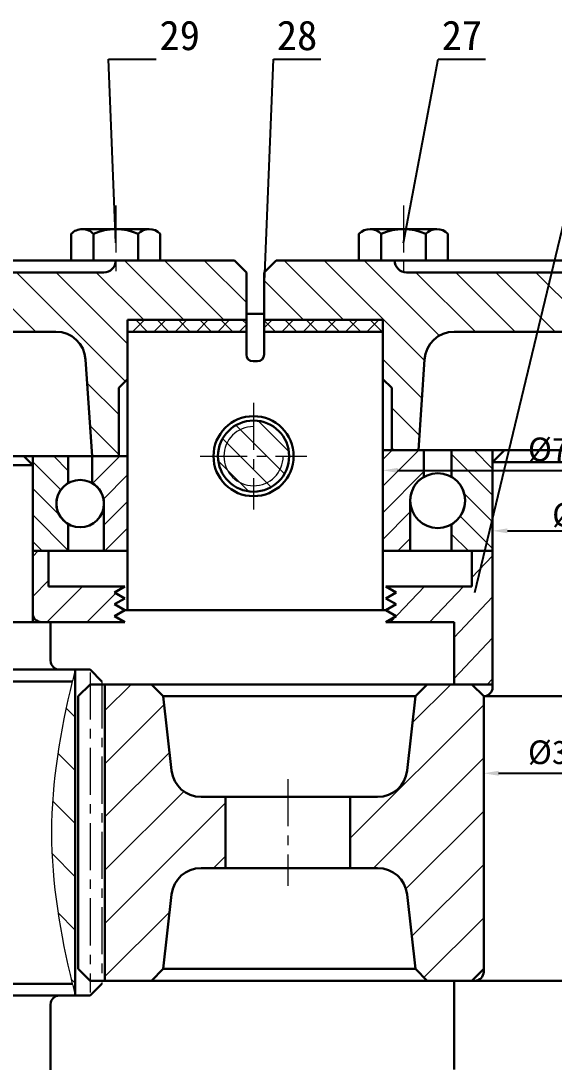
# Model space of a CAD drawing. Header units: millimetres. Extents: x 0 to 1189, y 0 to 841.
# Drawn here: x 231.4 to 321.2, y 249.1 to 424.8 of the extents above; entities that cross this region are included whole.
import ezdxf
from ezdxf import colors
from ezdxf.entities.mleader import LeaderData, LeaderLine
from ezdxf.enums import TextEntityAlignment as Align
from ezdxf.math import Vec2, Vec3

# ---------------------------------------------------------------- set-up
doc = ezdxf.new("R2010")
doc.units = ezdxf.units.MM
doc.header["$LTSCALE"] = 0.25
doc.linetypes.add('CENTER', pattern=[50.800000000000004, 31.75, -6.35, 6.35, -6.35])
for name, color, linetype, lineweight in [('中心线', 7, 'CENTER', 15), ('剖面线', 5, 'Continuous', 15), ('尺寸', 3, 'Continuous', 15), ('文字', 7, 'Continuous', 15), ('标注', 7, 'Continuous', 15), ('粗实线', 7, 'Continuous', 30), ('细实线', 7, 'Continuous', 15)]:
    doc.layers.add(name, color=color, linetype=linetype, lineweight=lineweight)
doc.styles.add('Songti', font='')
doc.styles.get("Standard").update_dxf_attribs({"font": ''})
doc.styles.get('Songti').set_extended_font_data('SimSun')
doc.styles.get('Standard').set_extended_font_data('SimSun')
doc.dimstyles.new('Songti', dxfattribs={"dimtxt": 4, "dimasz": 2.5, "dimexe": 1.25, "dimexo": 0.625, "dimtad": 1, "dimdec": 0, "dimdsep": 46, "dimtxsty": 'Songti', "dimcen": 2.5, "dimadec": 0, "dimazin": 0, "dimtfac": 1, "dimtdec": 3, "dimtmove": 0, "dimatfit": 3, "dimfxl": 1, "dimarcsym": 0})
pattern_1 = [(45, (0, 0), (-2.245064030267288, 2.245064030267288), [])]
pattern_2 = [(135, (0, 0), (-2.245064030267288, -2.245064030267288), [])]
pattern_3 = [(135, (0, 0), (-3.367596045400933, -3.367596045400932), [])]
pattern_4 = [(45, (0, 0), (-1.79605122421383, 1.796051224213831), []), (135, (0, 0), (-1.796051224213831, -1.79605122421383), [])]
pattern_5 = [(45, (0, 0), (-4.490128060534576, 4.490128060534577), [])]

# ---------------------------------------------------------------- blocks, each defined once
blk = doc.blocks.new('*D946')
at = {"layer": 'Defpoints', "color": 0, "transparency": 16777216}
for p in [(310.861223973588, 338.706666666667), (345.861223973588, 338.706666666667), (345.861223973588, 338.706666666667)]:
    blk.add_point(p, dxfattribs=at)
at = {"layer": '尺寸', "color": 0, "lineweight": -2, "transparency": 16777216}
for p, q in [((310.861223973588, 339.331666666667), (310.861223973588, 339.956666666667)), ((345.861223973588, 339.331666666667), (345.861223973588, 339.956666666667)), ((313.361223973588, 338.706666666667), (343.361223973588, 338.706666666667))]:
    blk.add_line(p, q, dxfattribs=at)
at = {"layer": '尺寸', "color": 0, "transparency": 16777216}
for points in [[(313.361223973588, 339.1233333333337), (313.361223973588, 338.2900000000003), (310.861223973588, 338.706666666667)], [(343.361223973588, 339.1233333333337), (343.361223973588, 338.2900000000003), (345.861223973588, 338.706666666667)]]:
    blk.add_solid(points, dxfattribs=at)
at = {"layer": '尺寸', "color": 0, "transparency": 16777216, "insert": (328.361223973588, 341.331666666667), "char_height": 4, "attachment_point": 5, "style": 'Songti'}
blk.add_mtext('%%c35k6', dxfattribs=at)
blk = doc.blocks.new('*D947')
at = {"layer": 'Defpoints', "color": 0, "transparency": 16777216}
for p in [(292.361223973588, 348.906666666667), (364.361223973588, 348.906666666667), (364.361223973588, 348.906666666667)]:
    blk.add_point(p, dxfattribs=at)
at = {"layer": '尺寸', "color": 0, "lineweight": -2, "transparency": 16777216}
for p, q in [((292.361223973588, 349.531666666667), (292.361223973588, 350.156666666667)), ((364.361223973588, 349.531666666667), (364.361223973588, 350.156666666667)), ((294.861223973588, 348.906666666667), (361.861223973588, 348.906666666667))]:
    blk.add_line(p, q, dxfattribs=at)
at = {"layer": '尺寸', "color": 0, "transparency": 16777216}
for points in [[(294.861223973588, 349.3233333333337), (294.861223973588, 348.4900000000003), (292.361223973588, 348.906666666667)], [(361.861223973588, 349.3233333333337), (361.861223973588, 348.4900000000003), (364.361223973588, 348.906666666667)]]:
    blk.add_solid(points, dxfattribs=at)
at = {"layer": '尺寸', "color": 0, "transparency": 16777216, "insert": (328.361223973588, 351.9674208566111), "char_height": 4, "attachment_point": 5, "style": 'Songti'}
blk.add_mtext('%%c72H7/k6', dxfattribs=at)
blk = doc.blocks.new('*D956')
at = {"layer": 'Defpoints', "color": 0, "transparency": 16777216}
for p in [(309.361223973588, 297.806666666667), (347.361223973588, 297.806666666667), (347.361223973588, 297.806666666667)]:
    blk.add_point(p, dxfattribs=at)
at = {"layer": '尺寸', "color": 0, "lineweight": -2, "transparency": 16777216}
for p, q in [((309.361223973588, 298.431666666667), (309.361223973588, 299.056666666667)), ((347.361223973588, 298.431666666667), (347.361223973588, 299.056666666667)), ((311.861223973588, 297.806666666667), (344.861223973588, 297.806666666667))]:
    blk.add_line(p, q, dxfattribs=at)
at = {"layer": '尺寸', "color": 0, "transparency": 16777216}
for points in [[(311.861223973588, 298.2233333333337), (311.861223973588, 297.3900000000003), (309.361223973588, 297.806666666667)], [(344.861223973588, 298.2233333333337), (344.861223973588, 297.3900000000003), (347.361223973588, 297.806666666667)]]:
    blk.add_solid(points, dxfattribs=at)
at = {"layer": '尺寸', "color": 0, "transparency": 16777216, "insert": (328.361223973588, 300.8674208566111), "char_height": 4, "attachment_point": 5, "style": 'Songti'}
blk.add_mtext('%%c38H7/r6', dxfattribs=at)
blk = doc.blocks.new('_None')

msp = doc.modelspace()

# ---------------------------------------------------------------- hatches: boundary and pattern name
at = {"layer": '剖面线'}
h = msp.add_hatch(dxfattribs=at)
h.set_pattern_fill('ANSI31', color=256, scale=1.5, angle=90, style=0)
h.set_pattern_definition(pattern_3)
edge = h.paths.add_edge_path(flags=16)
edge.add_arc((237.28345851413, 367.306666666667), 4.999999999999966, 3.814074834292023, 90)
edge.add_line((237.28345851413, 372.306666666667), (210.361223973588, 372.306666666667))
edge.add_line((210.361223973588, 372.306666666667), (210.361223973588, 382.306666666667))
edge.add_line((210.361223973588, 382.306666666667), (218.361223973588, 382.306666666667))
edge.add_line((218.361223973588, 382.306666666667), (245.361223973588, 382.306666666667))
edge.add_arc((245.361223973588, 384.306666666667), 2, 270, 360)
edge.add_line((247.361223973588, 384.306666666667), (254.861223973588, 384.306666666667))
edge.add_line((254.861223973588, 384.306666666667), (263.861223973588, 384.306666666667))
edge.add_line((263.861223973588, 384.306666666667), (267.361223973588, 384.306666666667))
edge.add_line((267.361223973588, 384.306666666667), (269.361223973588, 382.306666666667))
edge.add_line((269.361223973588, 382.306666666667), (269.361223973588, 374.306666666667))
edge.add_line((269.361223973588, 374.306666666667), (263.861223973588, 374.306666666667))
edge.add_line((263.861223973588, 374.306666666667), (254.861223973588, 374.306666666667))
edge.add_line((254.861223973588, 374.306666666667), (249.361223973588, 374.306666666667))
edge.add_line((249.361223973588, 374.306666666667), (249.361223973588, 372.306666666667))
edge.add_line((249.361223973588, 372.306666666667), (249.361223973588, 364.306666666667))
edge.add_line((249.361223973588, 364.306666666667), (247.861223973588, 362.806666666667))
edge.add_line((247.861223973588, 362.806666666667), (247.861223973588, 351.306666666667))
edge.add_line((247.861223973588, 351.306666666667), (243.361223973588, 351.306666666667))
edge.add_line((243.361223973588, 351.306666666667), (242.272384303413, 367.639261719286))
h = msp.add_hatch(dxfattribs=at)
h.set_pattern_fill('ANSI31', color=256, scale=1.5, angle=90, style=0)
h.set_pattern_definition(pattern_3)
edge = h.paths.add_edge_path(flags=16)
edge.add_arc((304.372322766379, 367.306666666667), 5, 90, 176.1859251657079)
edge.add_line((299.383396977096, 367.639261719286), (298.361223973588, 352.306666666667))
edge.add_line((298.361223973588, 352.306666666667), (293.861223973588, 352.306666666667))
edge.add_line((293.861223973588, 352.306666666667), (293.861223973588, 362.806666666667))
edge.add_line((293.861223973588, 362.806666666667), (292.361223973588, 364.306666666667))
edge.add_line((292.361223973588, 364.306666666667), (292.361223973588, 372.306666666667))
edge.add_line((292.361223973588, 372.306666666667), (292.361223973588, 374.306666666667))
edge.add_line((292.361223973588, 374.306666666667), (286.861223973588, 374.306666666667))
edge.add_line((286.861223973588, 374.306666666667), (277.861223973588, 374.306666666667))
edge.add_line((277.861223973588, 374.306666666667), (272.361223973588, 374.306666666667))
edge.add_line((272.361223973588, 374.306666666667), (272.361223973588, 382.306666666667))
edge.add_line((272.361223973588, 382.306666666667), (274.361223973588, 384.306666666667))
edge.add_line((274.361223973588, 384.306666666667), (277.861223973588, 384.306666666667))
edge.add_line((277.861223973588, 384.306666666667), (286.861223973588, 384.306666666667))
edge.add_line((286.861223973588, 384.306666666667), (294.361223973588, 384.306666666667))
edge.add_arc((296.361223973588, 384.306666666667), 2, 180, 270)
edge.add_line((296.361223973588, 382.306666666667), (328.361223973588, 382.306666666667))
edge.add_line((328.361223973588, 382.306666666667), (360.361223973588, 382.306666666667))
edge.add_arc((360.361223973588, 384.306666666667), 2, 270, 360)
edge.add_line((362.361223973588, 384.306666666667), (369.861223973588, 384.306666666667))
edge.add_line((369.861223973588, 384.306666666667), (378.861223973588, 384.306666666667))
edge.add_line((378.861223973588, 384.306666666667), (382.361223973588, 384.306666666667))
edge.add_line((382.361223973588, 384.306666666667), (384.361223973588, 382.306666666667))
edge.add_line((384.361223973588, 382.306666666667), (384.361223973588, 374.306666666667))
edge.add_line((384.361223973588, 374.306666666667), (378.861223973588, 374.306666666667))
edge.add_line((378.861223973588, 374.306666666667), (369.861223973588, 374.306666666667))
edge.add_line((369.861223973588, 374.306666666667), (364.361223973588, 374.306666666667))
edge.add_line((364.361223973588, 374.306666666667), (364.361223973588, 372.306666666667))
edge.add_line((364.361223973588, 372.306666666667), (364.361223973588, 364.306666666667))
edge.add_line((364.361223973588, 364.306666666667), (362.861223973588, 362.806666666667))
edge.add_line((362.861223973588, 362.806666666667), (362.861223973588, 352.306666666667))
edge.add_line((362.861223973588, 352.306666666667), (358.361223973588, 352.306666666667))
edge.add_line((358.361223973588, 352.306666666667), (357.33905097008, 367.639261719286))
edge.add_arc((352.350125180797, 367.306666666667), 4.999999999999938, 3.814074834292044, 90)
edge.add_line((352.350125180797, 372.306666666667), (328.361223973588, 372.306666666667))
edge.add_line((328.361223973588, 372.306666666667), (304.372322766379, 372.306666666667))
h = msp.add_hatch(dxfattribs=at)
h.set_pattern_fill('ANSI37', color=256, scale=0.8, style=0)
h.set_pattern_definition(pattern_4)
h.paths.add_polyline_path([(269.361223973588, 374.306666666667), (269.361223973588, 372.306666666667), (249.361223973588, 372.306666666667), (249.361223973588, 374.306666666667)], flags=16)
h = msp.add_hatch(dxfattribs=at)
h.set_pattern_fill('ANSI37', color=256, scale=0.8, style=0)
h.set_pattern_definition(pattern_4)
h.paths.add_polyline_path([(272.361223973588, 374.306666666667), (272.361223973588, 372.306666666667), (292.361223973588, 372.306666666667), (292.361223973588, 374.306666666667)], flags=16)
h = msp.add_hatch(dxfattribs=at)
h.set_pattern_fill('ANSI31', color=256, angle=90, style=0)
h.set_pattern_definition(pattern_2)
edge = h.paths.add_edge_path(flags=16)
edge.add_arc((270.579447327341, 351.306666666667), 6, 0, 360)
h = msp.add_hatch(dxfattribs=at)
h.set_pattern_fill('ANSI31', color=256, style=0)
h.set_pattern_definition(pattern_1)
edge = h.paths.add_edge_path(flags=16)
edge.add_line((292.361223973588, 343.806666666667), (292.361223973588, 335.306666666667))
edge.add_line((292.361223973588, 335.306666666667), (296.986223973588, 335.306666666667))
edge.add_line((296.986223973588, 335.306666666667), (296.986223973588, 343.806666666667))
edge.add_arc((301.611223973588, 343.806666666667), 4.624999999999986, 120.00000000000011, 180, ccw=False)
edge.add_line((299.298723973588, 347.81203415917), (299.298723973588, 352.306666666667))
edge.add_line((299.298723973588, 352.306666666667), (292.361223973588, 352.306666666667))
edge.add_line((292.361223973588, 352.306666666667), (292.361223973588, 343.806666666667))
h = msp.add_hatch(dxfattribs=at)
h.set_pattern_fill('ANSI31', color=256, angle=90, style=0)
h.set_pattern_definition(pattern_2)
edge = h.paths.add_edge_path(flags=16)
edge.add_line((310.861223973588, 343.806666666667), (310.861223973588, 352.306666666667))
edge.add_line((310.861223973588, 352.306666666667), (303.923723973588, 352.306666666667))
edge.add_line((303.923723973588, 352.306666666667), (303.923723973588, 347.81203415917))
edge.add_arc((301.611223973588, 343.806666666667), 4.624999999999986, -59.999999999999886, 59.999999999999886, ccw=False)
edge.add_line((303.923723973588, 339.801299174164), (303.923723973588, 335.306666666667))
edge.add_line((303.923723973588, 335.306666666667), (310.861223973588, 335.306666666667))
edge.add_line((310.861223973588, 335.306666666667), (310.861223973588, 343.806666666667))
h = msp.add_hatch(dxfattribs=at)
h.set_pattern_fill('ANSI31', color=256, angle=90, style=0)
h.set_pattern_definition(pattern_2)
edge = h.paths.add_edge_path(flags=16)
edge.add_line((233.361223973588, 343.306666666667), (233.361223973588, 335.306666666667))
edge.add_line((233.361223973588, 335.306666666667), (239.361223973588, 335.306666666667))
edge.add_line((239.361223973588, 335.306666666667), (239.361223973588, 339.842565051529))
edge.add_arc((241.361223973588, 343.306666666667), 3.999999999999344, 120.00000000000551, 240.0000000000019, ccw=False)
edge.add_line((239.361223973588, 346.770768281804), (239.361223973588, 351.306666666667))
edge.add_line((239.361223973588, 351.306666666667), (233.361223973588, 351.306666666667))
edge.add_line((233.361223973588, 351.306666666667), (233.361223973588, 343.306666666667))
h = msp.add_hatch(dxfattribs=at)
h.set_pattern_fill('ANSI31', color=256, style=0)
h.set_pattern_definition(pattern_1)
edge = h.paths.add_edge_path(flags=16)
edge.add_line((249.361223973588, 343.306666666667), (249.361223973588, 351.306666666667))
edge.add_line((249.361223973588, 351.306666666667), (243.361223973588, 351.306666666667))
edge.add_line((243.361223973588, 351.306666666667), (243.361223973588, 346.770768281804))
edge.add_arc((241.361223973588, 343.306666666667), 4, 0, 59.9999999999946, ccw=False)
edge.add_line((245.361223973588, 343.306666666667), (245.361223973588, 335.306666666667))
edge.add_line((245.361223973588, 335.306666666667), (249.361223973588, 335.306666666667))
edge.add_line((249.361223973588, 335.306666666667), (249.361223973588, 343.306666666667))
h = msp.add_hatch(dxfattribs=at)
h.set_pattern_fill('ANSI31', color=256, scale=1.5, style=0)
h.set_pattern_definition([(45, (0, 0), (-3.367596045400932, 3.367596045400933), [])])
h.paths.add_polyline_path([(233.361223973588, 323.306666666667), (238.694557306921, 323.306666666667), (248.861223973588, 323.306666666667), (247.131223973588, 324.306666666667), (248.861223973588, 325.306666666667), (247.131223973588, 326.306666666667), (248.861223973588, 327.306666666667), (247.131223973588, 328.306666666667), (248.861223973588, 329.306666666667), (236.027890640254, 329.306666666667), (236.027890640254, 335.306666666667), (233.361223973588, 335.306666666667)], flags=16)
h = msp.add_hatch(dxfattribs=at)
h.set_pattern_fill('ANSI31', color=256, scale=1.5, angle=1.5, style=0)
h.set_pattern_definition([(46.50000000000001, (0, 0), (-3.454595441946019, 3.278288666741503), [])])
h.paths.add_polyline_path([(310.861223973588, 312.806666666667), (304.361223973588, 312.806666666667), (304.361223973588, 323.306666666667), (292.861223973588, 323.306666666667), (294.591223973588, 324.306666666667), (292.861223973588, 325.306666666667), (294.591223973588, 326.306666666667), (292.861223973588, 327.306666666667), (294.591223973588, 328.306666666667), (292.861223973588, 329.306666666667), (307.361223973588, 329.306666666667), (307.361223973588, 335.306666666667), (310.861223973588, 335.306666666667)], flags=16)
h = msp.add_hatch(dxfattribs=at)
h.set_pattern_fill('ANSI31', color=256, scale=2, angle=90, style=0)
h.set_pattern_definition([(135, (0, 0), (-4.490128060534577, -4.490128060534576), [])])
edge = h.paths.add_edge_path(flags=16)
edge.add_line((240.536223973588, 260.306666666667), (240.536223973588, 315.306666666667))
edge.add_spline(control_points=[(240.536223973588, 315.306666666667), (240.3682787580321, 314.6405240804107), (238.1034895851353, 305.6574011497227), (235.085178787374, 287.8066666666667), (238.1034895851353, 269.9559321836118), (240.3682787580322, 260.9728092529233), (240.536223973588, 260.306666666667)], knot_values=[0, 0, 0, 0, 2.06155281280883, 27.80062816527633, 53.53970351774383, 55.60125633055266, 55.60125633055266, 55.60125633055266, 55.60125633055266], degree=3, periodic=0)
h = msp.add_hatch(dxfattribs=at)
h.set_pattern_fill('ANSI31', color=256, scale=2, style=0)
h.set_pattern_definition(pattern_5)
edge = h.paths.add_edge_path(flags=16)
edge.add_line((253.361223973588, 312.806666666667), (255.361223973588, 310.806666666667))
edge.add_line((255.361223973588, 310.806666666667), (256.764470723932, 298.251301005687))
edge.add_arc((261.733531901117, 298.806666666667), 5.000000000000274, 186.3771806236129, 270)
edge.add_line((261.733531901117, 293.806666666667), (265.861223973588, 293.806666666667))
edge.add_line((265.861223973588, 293.806666666667), (265.861223973588, 281.806666666667))
edge.add_line((265.861223973588, 281.806666666667), (261.733531901117, 281.806666666667))
edge.add_arc((261.733531901117, 276.806666666667), 5, 90, 173.6228193763987)
edge.add_line((256.764470723932, 277.362032327646), (255.361223973588, 264.806666666667))
edge.add_line((255.361223973588, 264.806666666667), (253.361223973588, 262.806666666667))
edge.add_line((253.361223973588, 262.806666666667), (245.536223973588, 262.806666666667))
edge.add_line((245.536223973588, 262.806666666667), (245.536223973588, 312.806666666667))
edge.add_line((245.536223973588, 312.806666666667), (253.361223973588, 312.806666666667))
h = msp.add_hatch(dxfattribs=at)
h.set_pattern_fill('ANSI31', color=256, scale=2, style=0)
h.set_pattern_definition(pattern_5)
edge = h.paths.add_edge_path(flags=16)
edge.add_line((309.361223973588, 310.806666666667), (307.361223973588, 312.806666666667))
edge.add_line((307.361223973588, 312.806666666667), (299.861223973588, 312.806666666667))
edge.add_line((299.861223973588, 312.806666666667), (297.861223973588, 310.806666666667))
edge.add_line((297.861223973588, 310.806666666667), (296.457977223243, 298.251301005687))
edge.add_arc((291.488916046058, 298.806666666667), 5, 270, 353.62281937638704, ccw=False)
edge.add_line((291.488916046058, 293.806666666667), (286.861223973588, 293.806666666667))
edge.add_line((286.861223973588, 293.806666666667), (286.861223973588, 281.806666666667))
edge.add_line((286.861223973588, 281.806666666667), (291.488916046058, 281.806666666667))
edge.add_arc((291.488916046058, 276.806666666667), 5.000000000000161, 6.377180623601305, 90, ccw=False)
edge.add_line((296.457977223243, 277.362032327646), (297.861223973588, 264.806666666667))
edge.add_line((297.861223973588, 264.806666666667), (299.861223973588, 262.806666666667))
edge.add_line((299.861223973588, 262.806666666667), (307.361223973588, 262.806666666667))
edge.add_line((307.361223973588, 262.806666666667), (309.361223973588, 264.806666666667))
edge.add_line((309.361223973588, 264.806666666667), (309.361223973588, 310.806666666667))

# ---------------------------------------------------------------- linework, layer by layer
at = {"layer": '中心线'}
for p, q in [((247.352602002236, 393.606666666667), (247.352602002236, 381.306666666667)), ((295.834312039006, 393.606666666667), (295.834312039006, 381.306666666667)), ((270.579447327341, 360.306666666667), (270.579447327341, 342.306666666667)), ((261.579447327341, 351.306666666667), (279.579447327341, 351.306666666667)), ((243.036223973588, 314.806666666667), (243.036223973588, 260.806666666667)), ((245.036223973588, 313.306666666667), (245.036223973588, 262.306666666667)), ((276.361223973588, 296.806666666667), (276.361223973588, 278.806666666667))]:
    msp.add_line(p, q, dxfattribs=at)
at = {"layer": '粗实线'}
for p, q in [((239.847048502771, 384.306666666667), (239.847048502771, 388.829441153518)), ((252.981767126835, 389.606666666667), (241.723436877637, 389.606666666667)), ((243.599825252504, 384.306666666667), (243.599825252504, 388.829441153518)), ((251.105378751969, 384.306666666667), (251.105378751969, 388.829441153518)), ((254.858155501701, 384.306666666667), (254.858155501701, 388.829441153518)), ((288.328758539541, 384.306666666667), (288.328758539541, 388.829441153518)), ((301.463477163605, 389.606666666667), (290.205146914408, 389.606666666667)), ((292.081535289274, 384.306666666667), (292.081535289274, 388.829441153518)), ((299.587088788739, 384.306666666667), (299.587088788739, 388.829441153518)), ((303.339865538472, 384.306666666667), (303.339865538472, 388.829441153518)), ((247.361223973588, 384.306666666667), (210.361223973588, 384.306666666667)), ((247.352602002236, 384.306666666667), (239.847048502771, 384.306666666667)), ((247.352602002236, 384.306666666667), (254.858155501701, 384.306666666667)), ((254.861223973588, 384.306666666667), (247.361223973588, 384.306666666667)), ((247.361223973588, 384.306666666667), (247.361223973588, 384.306666666667)), ((263.861223973588, 384.306666666667), (254.861223973588, 384.306666666667)), ((267.361223973588, 384.306666666667), (263.861223973588, 384.306666666667)), ((269.361223973588, 382.306666666667), (267.361223973588, 384.306666666667)), ((272.361223973588, 382.306666666667), (274.361223973588, 384.306666666667)), ((274.361223973588, 384.306666666667), (277.861223973588, 384.306666666667)), ((277.861223973588, 384.306666666667), (286.861223973588, 384.306666666667)), ((286.861223973588, 384.306666666667), (294.361223973588, 384.306666666667)), ((295.834312039006, 384.306666666667), (288.328758539541, 384.306666666667)), ((294.361223973588, 384.306666666667), (294.361223973588, 384.306666666667)), ((294.361223973588, 384.306666666667), (328.361223973588, 384.306666666667)), ((295.834312039006, 384.306666666667), (303.339865538472, 384.306666666667)), ((245.361223973588, 382.306666666667), (218.361223973588, 382.306666666667)), ((269.361223973588, 374.306666666667), (269.361223973588, 382.306666666667)), ((272.361223973588, 374.306666666667), (272.361223973588, 382.306666666667)), ((296.361223973588, 382.306666666667), (328.361223973588, 382.306666666667)), ((249.361223973588, 372.306666666667), (249.361223973588, 374.306666666667)), ((249.361223973588, 374.306666666667), (254.861223973588, 374.306666666667)), ((249.361223973588, 372.306666666667), (249.361223973588, 374.306666666667)), ((249.361223973588, 374.306666666667), (269.361223973588, 374.306666666667)), ((254.861223973588, 374.306666666667), (263.861223973588, 374.306666666667)), ((263.861223973588, 374.306666666667), (269.361223973588, 374.306666666667)), ((269.361223973588, 375.306666666667), (272.361223973588, 375.306666666667)), ((269.361223973588, 374.306666666667), (269.361223973588, 372.306666666667)), ((277.861223973588, 374.306666666667), (272.361223973588, 374.306666666667)), ((272.361223973588, 374.306666666667), (272.361223973588, 372.306666666667)), ((292.361223973588, 374.306666666667), (272.361223973588, 374.306666666667)), ((286.861223973588, 374.306666666667), (277.861223973588, 374.306666666667)), ((292.361223973588, 374.306666666667), (286.861223973588, 374.306666666667)), ((292.361223973588, 372.306666666667), (292.361223973588, 374.306666666667)), ((292.361223973588, 372.306666666667), (292.361223973588, 374.306666666667)), ((237.28345851413, 372.306666666667), (210.361223973588, 372.306666666667)), ((249.361223973588, 364.306666666667), (249.361223973588, 372.306666666667)), ((269.361223973588, 372.306666666667), (249.361223973588, 372.306666666667)), ((249.361223973588, 325.306666666667), (249.361223973588, 372.306666666667)), ((249.361223973588, 372.306666666667), (249.361223973588, 372.306666666667)), ((249.361223973588, 372.306666666667), (269.361223973588, 372.306666666667)), ((269.361223973588, 368.449084987257), (269.361223973588, 372.306666666667)), ((272.361223973588, 368.449084987257), (272.361223973588, 372.306666666667)), ((272.361223973588, 372.306666666667), (292.361223973588, 372.306666666667)), ((272.361223973588, 372.306666666667), (292.361223973588, 372.306666666667)), ((292.361223973588, 372.306666666667), (292.361223973588, 372.306666666667)), ((292.361223973588, 372.306666666667), (292.361223973588, 325.306666666667)), ((292.361223973588, 364.306666666667), (292.361223973588, 372.306666666667)), ((304.372322766379, 372.306666666667), (328.361223973588, 372.306666666667)), ((242.272384303413, 367.639261719286), (243.361223973588, 351.306666666667)), ((270.503642294178, 367.306666666667), (270.503642294178, 367.306666666667)), ((271.218805652998, 367.306666666667), (270.503642294178, 367.306666666667)), ((299.383396977096, 367.639261719286), (298.361223973588, 352.306666666667)), ((247.861223973588, 362.806666666667), (249.361223973588, 364.306666666667)), ((293.861223973588, 362.806666666667), (292.361223973588, 364.306666666667)), ((247.861223973588, 351.306666666667), (247.861223973588, 362.806666666667)), ((293.861223973588, 352.306666666667), (293.861223973588, 362.806666666667)), ((299.298723973588, 352.306666666667), (292.361223973588, 352.306666666667)), ((292.361223973588, 352.306666666667), (292.361223973588, 343.806666666667)), ((328.361223973588, 352.306666666667), (292.361223973588, 352.306666666667)), ((292.361223973588, 352.306666666667), (328.361223973588, 352.306666666667)), ((298.361223973588, 352.306666666667), (293.861223973588, 352.306666666667)), ((299.298723973588, 347.81203415917), (299.298723973588, 352.306666666667)), ((303.923723973588, 352.306666666667), (299.298723973588, 352.306666666667)), ((310.861223973588, 352.306666666667), (303.923723973588, 352.306666666667)), ((303.923723973588, 352.306666666667), (303.923723973588, 347.81203415917)), ((310.861223973588, 350.306666666667), (312.861223973588, 352.306666666667)), ((310.861223973588, 343.806666666667), (310.861223973588, 352.306666666667)), ((343.861223973588, 352.306666666667), (312.861223973588, 352.306666666667)), ((231.861223973588, 351.306666666667), (207.361223973588, 351.306666666667)), ((207.361223973588, 349.806666666667), (233.361223973588, 349.806666666667)), ((218.361223973588, 351.306666666667), (249.361223973588, 351.306666666667)), ((233.361223973588, 349.806666666667), (231.861223973588, 351.306666666667)), ((239.361223973588, 351.306666666667), (233.361223973588, 351.306666666667)), ((233.361223973588, 351.306666666667), (233.361223973588, 343.306666666667)), ((233.361223973588, 324.806666666667), (233.361223973588, 349.806666666667)), ((239.361223973588, 346.770768281804), (239.361223973588, 351.306666666667)), ((239.361223973588, 351.306666666667), (243.361223973588, 351.306666666667)), ((249.361223973588, 351.306666666667), (243.361223973588, 351.306666666667)), ((243.361223973588, 351.306666666667), (243.361223973588, 346.770768281804)), ((243.361223973588, 351.306666666667), (247.861223973588, 351.306666666667)), ((249.361223973588, 343.306666666667), (249.361223973588, 351.306666666667)), ((310.861223973588, 312.306666666667), (310.861223973588, 350.306666666667)), ((345.861223973588, 350.306666666667), (310.861223973588, 350.306666666667)), ((233.361223973588, 343.306666666667), (233.361223973588, 335.306666666667)), ((245.361223973588, 343.306666666667), (245.361223973588, 335.306666666667)), ((249.361223973588, 335.306666666667), (249.361223973588, 343.306666666667)), ((292.361223973588, 343.806666666667), (292.361223973588, 335.306666666667)), ((296.986223973588, 335.306666666667), (296.986223973588, 343.806666666667)), ((310.861223973588, 335.306666666667), (310.861223973588, 343.806666666667)), ((239.361223973588, 335.306666666667), (239.361223973588, 339.842565051529)), ((303.923723973588, 339.801299174164), (303.923723973588, 335.306666666667)), ((233.361223973588, 335.306666666667), (239.361223973588, 335.306666666667)), ((236.027890640254, 335.306666666667), (233.361223973588, 335.306666666667)), ((233.361223973588, 335.306666666667), (233.361223973588, 323.306666666667)), ((236.027890640254, 329.306666666667), (236.027890640254, 335.306666666667)), ((239.361223973588, 335.306666666667), (245.361223973588, 335.306666666667)), ((245.361223973588, 335.306666666667), (249.361223973588, 335.306666666667)), ((292.361223973588, 335.306666666667), (296.986223973588, 335.306666666667)), ((303.923723973588, 335.306666666667), (296.986223973588, 335.306666666667)), ((303.923723973588, 335.306666666667), (310.861223973588, 335.306666666667)), ((307.361223973588, 329.306666666667), (307.361223973588, 335.306666666667)), ((307.361223973588, 335.306666666667), (310.861223973588, 335.306666666667)), ((310.861223973588, 335.306666666667), (310.861223973588, 312.806666666667)), ((248.861223973588, 329.306666666667), (236.027890640254, 329.306666666667)), ((247.131223973588, 328.306666666667), (248.861223973588, 329.306666666667)), ((294.591223973588, 328.306666666667), (292.861223973588, 329.306666666667)), ((292.861223973588, 329.306666666667), (307.361223973588, 329.306666666667)), ((248.861223973588, 327.306666666667), (247.131223973588, 328.306666666667)), ((247.131223973588, 326.306666666667), (248.861223973588, 327.306666666667)), ((292.861223973588, 327.306666666667), (294.591223973588, 328.306666666667)), ((294.591223973588, 326.306666666667), (292.861223973588, 327.306666666667)), ((248.861223973588, 325.306666666667), (247.131223973588, 326.306666666667)), ((247.131223973588, 324.306666666667), (248.861223973588, 325.306666666667)), ((248.861223973588, 325.306666666667), (249.361223973588, 325.306666666667)), ((292.361223973588, 325.306666666667), (249.361223973588, 325.306666666667)), ((292.861223973588, 325.306666666667), (292.361223973588, 325.306666666667)), ((292.861223973588, 325.306666666667), (294.591223973588, 326.306666666667)), ((294.591223973588, 324.306666666667), (292.861223973588, 325.306666666667)), ((205.361223973588, 323.306666666667), (236.361223973588, 323.306666666667)), ((233.361223973588, 323.306666666667), (238.694557306921, 323.306666666667)), ((234.861223973588, 323.306666666667), (236.361223973588, 323.306666666667)), ((236.361223973588, 316.806666666667), (236.361223973588, 323.306666666667)), ((238.694557306921, 323.306666666667), (238.694557306921, 323.306666666667)), ((238.694557306921, 323.306666666667), (248.861223973588, 323.306666666667)), ((248.861223973588, 323.306666666667), (247.131223973588, 324.306666666667)), ((292.861223973588, 323.306666666667), (294.591223973588, 324.306666666667)), ((304.361223973588, 323.306666666667), (292.861223973588, 323.306666666667)), ((304.361223973588, 312.806666666667), (304.361223973588, 323.306666666667)), ((243.036223973588, 315.306666666667), (203.361223973588, 315.306666666667)), ((237.861223973588, 315.306666666667), (237.861223973588, 315.306666666667)), ((240.536223973588, 260.306666666667), (240.536223973588, 315.306666666667)), ((245.036223973588, 313.306666666667), (243.036223973588, 315.306666666667)), ((203.361223973588, 313.306666666667), (240.036223973588, 313.306666666667)), ((243.036223973588, 312.806666666667), (241.036223973588, 310.806666666667)), ((245.536223973588, 312.806666666667), (243.036223973588, 312.806666666667)), ((245.536223973588, 262.806666666667), (245.536223973588, 312.806666666667)), ((245.536223973588, 312.806666666667), (253.361223973588, 312.806666666667)), ((253.361223973588, 312.806666666667), (255.361223973588, 310.806666666667)), ((253.361223973588, 312.806666666667), (299.861223973588, 312.806666666667)), ((299.861223973588, 312.806666666667), (297.861223973588, 310.806666666667)), ((307.361223973588, 312.806666666667), (299.861223973588, 312.806666666667)), ((310.861223973588, 312.806666666667), (304.361223973588, 312.806666666667)), ((309.361223973588, 310.806666666667), (307.361223973588, 312.806666666667)), ((241.036223973588, 310.806666666667), (241.036223973588, 264.806666666667)), ((256.764470723932, 298.251301005687), (255.361223973588, 310.806666666667)), ((255.361223973588, 310.806666666667), (297.861223973588, 310.806666666667)), ((296.457977223243, 298.251301005687), (297.861223973588, 310.806666666667)), ((309.361223973588, 264.806666666667), (309.361223973588, 310.806666666667)), ((309.361223973588, 264.306666666667), (309.361223973588, 310.806666666667)), ((347.361223973588, 310.806666666667), (309.361223973588, 310.806666666667)), ((261.733531901117, 293.806666666667), (265.861223973588, 293.806666666667)), ((265.861223973588, 293.806666666667), (265.861223973588, 281.806666666667)), ((286.861223973588, 293.806666666667), (265.861223973588, 293.806666666667)), ((291.488916046058, 293.806666666667), (286.861223973588, 293.806666666667)), ((286.861223973588, 293.806666666667), (286.861223973588, 281.806666666667)), ((261.733531901117, 281.806666666667), (265.861223973588, 281.806666666667)), ((286.861223973588, 281.806666666667), (265.861223973588, 281.806666666667)), ((291.488916046058, 281.806666666667), (286.861223973588, 281.806666666667)), ((256.764470723932, 277.362032327646), (255.361223973588, 264.806666666667)), ((296.457977223243, 277.362032327646), (297.861223973588, 264.806666666667)), ((241.036223973588, 264.806666666667), (243.036223973588, 262.806666666667)), ((255.361223973588, 264.806666666667), (253.361223973588, 262.806666666667)), ((255.361223973588, 264.806666666667), (297.861223973588, 264.806666666667)), ((297.861223973588, 264.806666666667), (299.861223973588, 262.806666666667)), ((307.361223973588, 262.806666666667), (309.361223973588, 264.806666666667)), ((191.686223973588, 262.306666666667), (240.036223973588, 262.306666666667)), ((243.036223973588, 262.806666666667), (245.536223973588, 262.806666666667)), ((243.036223973588, 260.306666666667), (245.036223973588, 262.306666666667)), ((253.361223973588, 262.806666666667), (245.536223973588, 262.806666666667)), ((253.361223973588, 262.806666666667), (299.861223973588, 262.806666666667)), ((299.861223973588, 262.806666666667), (307.361223973588, 262.806666666667)), ((352.361223973588, 262.806666666667), (304.361223973588, 262.806666666667)), ((304.361223973588, 247.806666666667), (304.361223973588, 262.806666666667)), ((352.361223973588, 262.806666666667), (304.361223973588, 262.806666666667)), ((193.686223973588, 260.306666666667), (243.036223973588, 260.306666666667)), ((237.861223973588, 260.306666666667), (237.861223973588, 260.306666666667)), ((236.361223973588, 258.806666666667), (236.361223973588, 154.806666666667))]:
    msp.add_line(p, q, dxfattribs=at)
for centre, radius in [((270.579447327341, 351.306666666667), 6.75), ((270.579447327341, 351.306666666667), 6), ((301.611223973588, 343.806666666667), 4.625), ((241.361223973588, 343.306666666667), 4)]:
    msp.add_circle(centre, radius, dxfattribs=at)
for centre, radius, start, end in [((241.723436877637, 386.953052778652), 2.653613888015407, 44.99999999998482, 135), ((247.352602002237, 380.158049384327), 9.448617282339399, 66.59816098370202, 113.4018390163037), ((252.981767126835, 386.953052778649), 2.653613888016833, 45.00000000004599, 134.999999999954), ((290.20514691441, 386.953052778649), 2.653613888015387, 45.00000000007724, 135), ((295.834312039006, 380.158049384332), 9.44861728233519, 66.5981609836846, 113.4018390163103), ((301.463477163607, 386.953052778649), 2.65361388801611, 45.00000000006162, 134.9999999999852), ((245.361223973588, 384.306666666667), 2, 270, 0), ((296.361223973588, 384.306666666667), 2, 180, 270), ((237.28345851413, 367.306666666667), 4.999999999999966, 3.814074834292023, 90), ((304.372322766379, 367.306666666667), 5, 90, 176.1859251657079), ((270.503642294178, 368.449084987257), 1.142418320590025, 180, 270), ((271.218805652998, 368.449084987257), 1.142418320589968, 270, 0), ((241.361223973588, 343.306666666667), 3.999999999999344, 120.0000000000054, 240.0000000000019), ((241.361223973588, 343.306666666667), 4, 0, 59.99999999999458), ((301.611223973588, 343.806666666667), 4.624999999999986, 120.0000000000001, 180), ((301.611223973588, 343.806666666667), 4.624999999999986, 300.0000000000001, 59.99999999999989), ((234.861223973588, 324.806666666667), 1.5, 180, 270), ((237.861223973588, 316.806666666667), 1.5, 180, 270), ((309.361223973588, 312.306666666667), 1.5, 270, 0), ((261.733531901117, 298.806666666667), 5.000000000000274, 186.3771806236129, 270), ((291.488916046058, 298.806666666667), 5, 270, 353.622819376387), ((261.733531901117, 276.806666666667), 5, 90, 173.6228193763987), ((291.488916046058, 276.806666666667), 5.000000000000161, 6.377180623601278, 90), ((307.861223973588, 264.306666666667), 1.5, 270, 0), ((237.861223973588, 258.806666666667), 1.5, 90, 180)]:
    msp.add_arc(centre, radius, start, end, dxfattribs=at)
at = {"layer": '细实线'}
msp.add_arc((270.579447327341, 351.306666666667), 5, 90, 0, dxfattribs=at)
msp.add_open_spline([(240.536223973588, 315.306666666667), (240.3682787580321, 314.6405240804107), (238.1034895851353, 305.6574011497227), (235.085178787374, 287.8066666666667), (238.1034895851353, 269.9559321836118), (240.3682787580322, 260.9728092529233), (240.536223973588, 260.306666666667)], degree=3, knots=[0, 0, 0, 0, 2.06155281280883, 27.80062816527633, 53.53970351774383, 55.60125633055266, 55.60125633055266, 55.60125633055266, 55.60125633055266], dxfattribs=at)

# ---------------------------------------------------------------- texts
at = {"layer": '文字', "style": 'Songti'}
for s, p in [('29', (258.139001751365, 422.306666666667)), ('28', (277.916779529143, 422.306666666667)), ('27', (305.694557306921, 422.306666666667))]:
    msp.add_text(s, height=5, dxfattribs=at).set_placement(p, align=Align.MIDDLE_CENTER)

# ---------------------------------------------------------------- dimensions: what is measured, and where the dimension line sits
at = {"layer": '尺寸'}
for base, p1, p2, override, picture, middle in [((364.361223973588, 348.906666666667), (292.361223973588, 348.906666666667), (364.361223973588, 348.906666666667), {"dimpost": '%%c<>H7/k6'}, '*D947', (328.361223973588, 351.9674208566111)), ((345.861223973588, 338.706666666667), (310.861223973588, 338.706666666667), (345.861223973588, 338.706666666667), {"dimpost": '%%c<>k6'}, '*D946', (328.361223973588, 341.331666666667)), ((347.361223973588, 297.806666666667), (309.361223973588, 297.806666666667), (347.361223973588, 297.806666666667), {"dimpost": '%%c<>H7/r6'}, '*D956', (328.361223973588, 300.8674208566111))]:
    dim = msp.add_linear_dim(base=base, p1=p1, p2=p2, dimstyle='Songti', override=override, dxfattribs=at)
    dim.commit()
    dim.dimension.update_dxf_attribs({"geometry": picture, "text_midpoint": middle})

# ---------------------------------------------------------------- leaders
at = {"layer": '标注'}
ml = msp.add_multileader_mtext('Standard', dxfattribs=at)
ml.set_content('', color=256)
ml.set_leader_properties()
ml.set_arrow_properties(name='NONE')
ml.build(insert=Vec2(0, 0))
ml.multileader.update_dxf_attribs({"text_left_attachment_type": 5, "text_right_attachment_type": 5, "dogleg_length": 6})
ctx = ml.context
ctx.base_point = Vec3(252.139001751365, 418.306666666667)
ctx.left_attachment, ctx.right_attachment = 5, 5
notes = []
notes.append((ctx, [(0, (1, 1, 0), (246.139001751365, 418.306666666667), (1, 0), 6, [(0, [(247.352602002236, 387.306666666667)], 0, [])])]))
ctx.mtext.insert, ctx.mtext.flow_direction = Vec3(254.139001751365, 422.306666666667), 5
ml = msp.add_multileader_mtext('Standard', dxfattribs=at)
ml.set_content('', color=256)
ml.set_leader_properties()
ml.set_arrow_properties(name='NONE')
ml.build(insert=Vec2(0, 0))
ml.multileader.update_dxf_attribs({"text_left_attachment_type": 5, "text_right_attachment_type": 5, "dogleg_length": 6})
ctx = ml.context
ctx.base_point = Vec3(279.916779529143, 418.306666666667)
ctx.left_attachment, ctx.right_attachment = 5, 5
notes.append((ctx, [(0, (1, 1, 0), (273.916779529143, 418.306666666667), (1, 0), 6, [(0, [(272.361223973588, 379.306666666667)], 0, [])])]))
ctx.mtext.insert, ctx.mtext.flow_direction = Vec3(281.916779529143, 422.306666666667), 5
ml = msp.add_multileader_mtext('Standard', dxfattribs=at)
ml.set_content('', color=256)
ml.set_leader_properties()
ml.set_arrow_properties(name='NONE')
ml.build(insert=Vec2(0, 0))
ml.multileader.update_dxf_attribs({"text_left_attachment_type": 5, "text_right_attachment_type": 5, "dogleg_length": 6})
ctx = ml.context
ctx.base_point = Vec3(307.694557306921, 418.306666666667)
ctx.left_attachment, ctx.right_attachment = 5, 5
notes.append((ctx, [(0, (1, 1, 0), (301.694557306921, 418.306666666667), (1, 0), 6, [(0, [(295.834312039006, 387.306666666667)], 0, [])])]))
ctx.mtext.insert, ctx.mtext.flow_direction = Vec3(309.694557306921, 422.306666666667), 5
ml = msp.add_multileader_mtext('Standard', dxfattribs=at)
ml.set_content('', color=256)
ml.set_leader_properties()
ml.set_arrow_properties(name='NONE')
ml.build(insert=Vec2(0, 0))
ml.multileader.update_dxf_attribs({"text_left_attachment_type": 5, "text_right_attachment_type": 5, "dogleg_length": 6})
ctx = ml.context
ctx.base_point = Vec3(335.472335084699, 418.306666666667)
ctx.left_attachment, ctx.right_attachment = 5, 5
notes.append((ctx, [(0, (1, 1, 0), (329.472335084699, 418.306666666667), (1, 0), 6, [(0, [(307.861223973588, 328.306666666667)], 0, [])])]))
ctx.mtext.insert, ctx.mtext.flow_direction = Vec3(337.472335084699, 422.306666666667), 5
for ctx, leaders in notes:
    for number, flags, end, landing, length, lines in leaders:
        leader = LeaderData()
        leader.index, (leader.has_last_leader_line, leader.has_dogleg_vector, leader.attachment_direction) = number, flags
        leader.last_leader_point, leader.dogleg_vector, leader.dogleg_length = Vec3(end), Vec3(landing), length
        for number, points, colour, breaks in lines:
            line = LeaderLine()
            line.index, line.vertices, line.color, line.breaks = number, Vec3.list(points), colors.encode_raw_color(colour), breaks
            leader.lines.append(line)
        ctx.leaders.append(leader)

doc.saveas('drawing.dxf')
